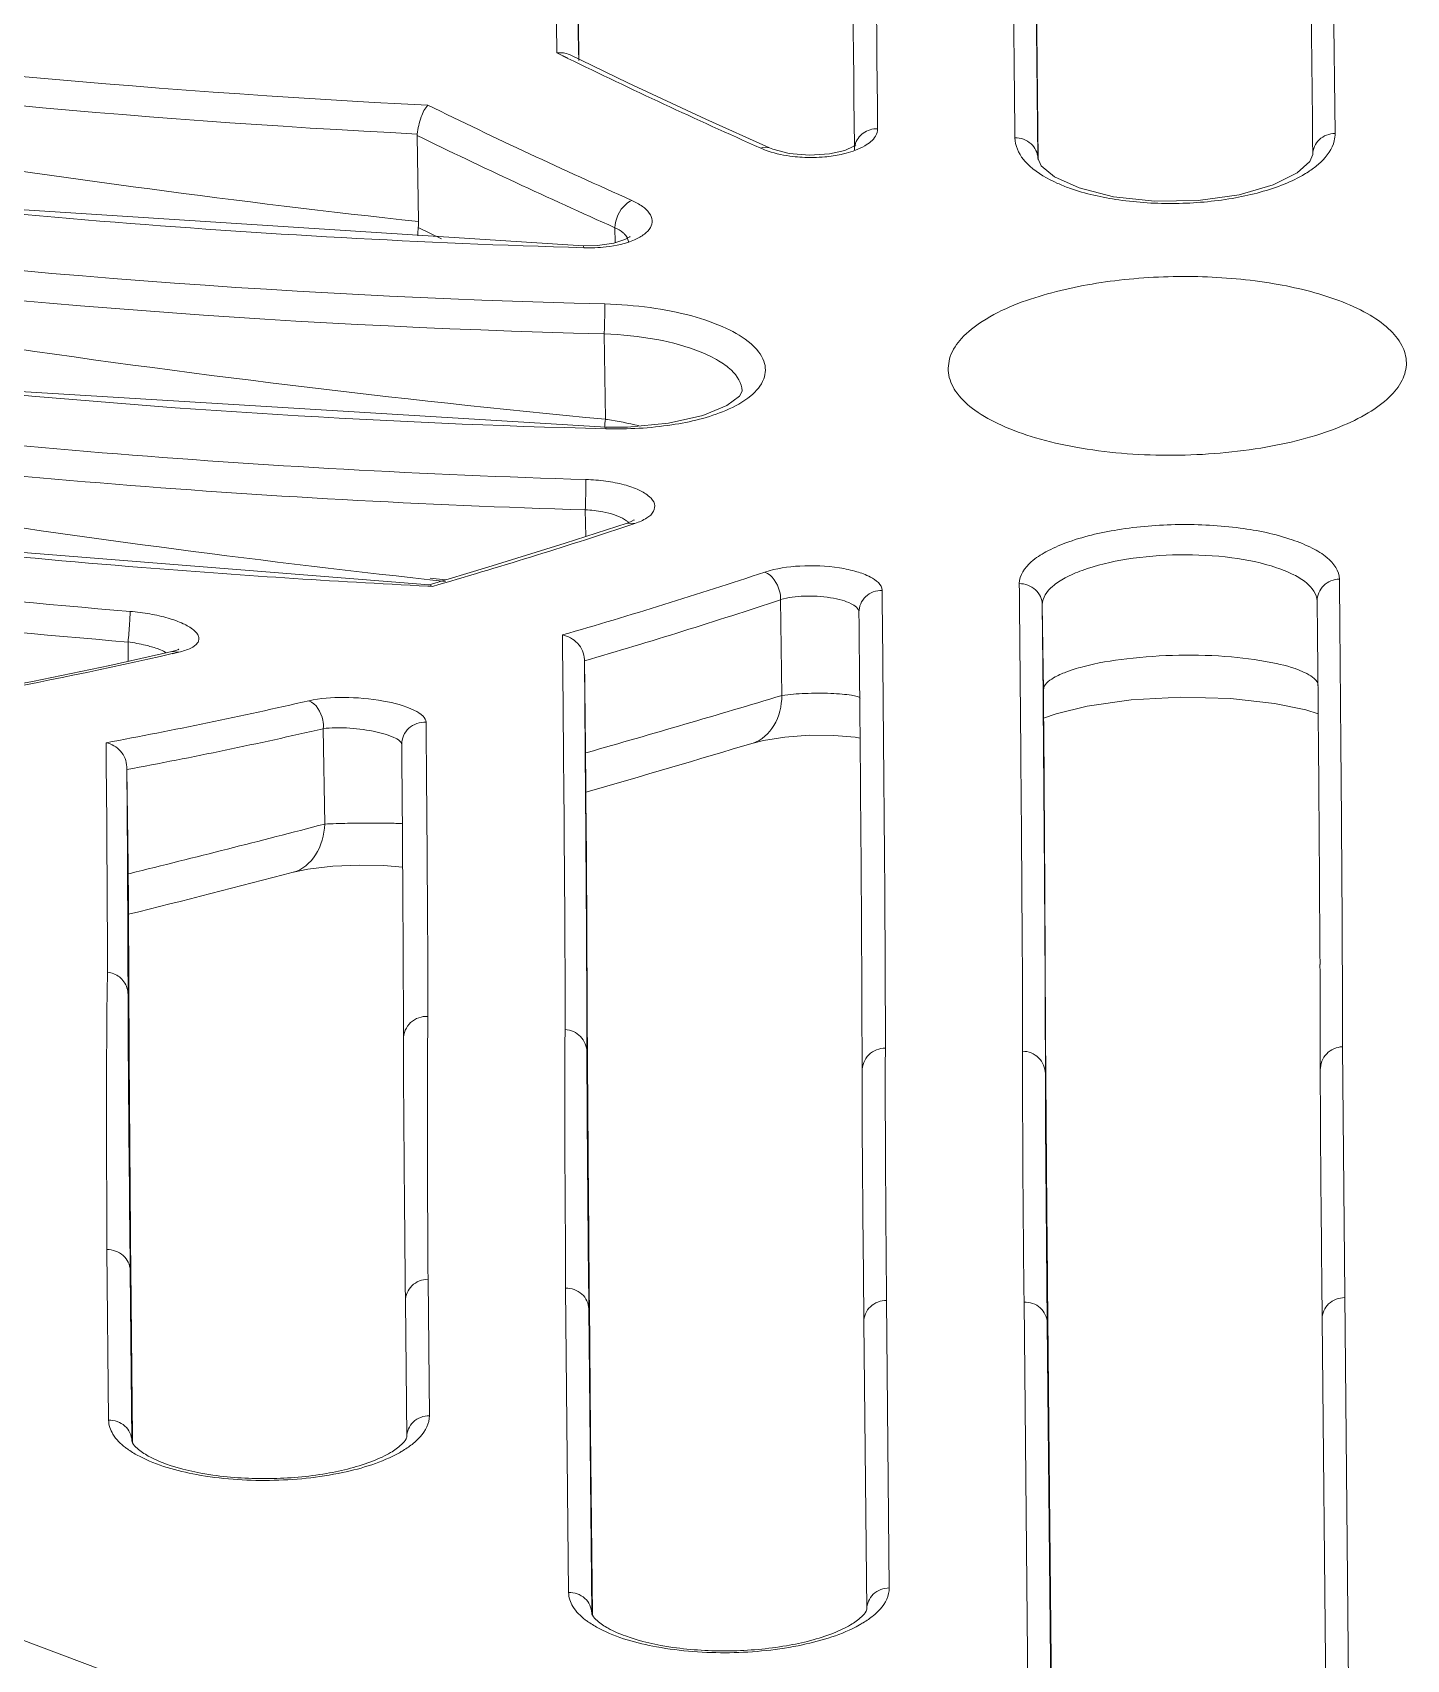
# Model space of a CAD drawing. Header units: millimetres. Extents: x 4229 to 8429, y -1187 to 1783.
# Drawn here: x 7215.89 to 7249.94, y 465.91 to 506.22 of the extents above; entities that cross this region are included whole.
import ezdxf

# ---------------------------------------------------------------- set-up
doc = ezdxf.new("R2010")
doc.units = ezdxf.units.MM

msp = doc.modelspace()

# ---------------------------------------------------------------- linework, layer by layer
at = {"linetype": 'Continuous', "lineweight": 5}
for p, q in [((7247.881, 529.668), (7248.171, 503.721)), ((7229.422, 505.669), (7229.396, 508.138)), ((7229.405, 507.843), (7229.43, 505.643)), ((7240.758, 507.693), (7240.805, 503.106)), ((7240.814, 503.063), (7240.763, 507.663)), ((7229.16, 505.581), (7228.884, 505.714)), ((7229.16, 505.579), (7228.884, 505.714)), ((7230.649, 504.975), (7229.203, 505.672)), ((7229.429, 505.674), (7229.431, 505.531)), ((7232.578, 504.074), (7230.649, 504.975)), ((7115.277, 503.978), (7237.774, 458.105)), ((7234.156, 503.361), (7232.578, 504.074)), ((7225.427, 503.691), (7225.428, 503.703)), ((7225.427, 503.68), (7225.427, 503.691)), ((7225.427, 503.668), (7225.427, 503.68)), ((7225.427, 503.668), (7225.458, 501.535)), ((7236.291, 503.437), (7236.245, 503.403)), ((7236.287, 503.431), (7236.291, 503.437)), ((7234.242, 503.327), (7234.156, 503.361)), ((7234.156, 503.361), (7234.156, 503.361)), ((7234.647, 503.222), (7234.242, 503.327)), ((7235.15, 503.179), (7234.647, 503.222)), ((7235.639, 503.211), (7235.15, 503.179)), ((7236.024, 503.301), (7235.639, 503.211)), ((7236.245, 503.403), (7236.024, 503.301)), ((7236.26, 503.431), (7236.261, 503.318)), ((7240.89, 502.919), (7240.805, 503.104)), ((7247.618, 503.202), (7247.544, 503.024)), ((7247.618, 503.202), (7247.618, 503.2)), ((7241.217, 502.648), (7240.89, 502.919)), ((7241.826, 502.369), (7241.217, 502.648)), ((7247.232, 502.743), (7246.639, 502.447)), ((7247.544, 503.024), (7247.232, 502.743)), ((7242.683, 502.152), (7241.826, 502.369)), ((7246.639, 502.447), (7245.793, 502.203)), ((7229.55, 500.939), (7213.616, 501.956)), ((7243.705, 502.043), (7242.683, 502.152)), ((7244.781, 502.06), (7243.705, 502.043)), ((7245.793, 502.203), (7244.781, 502.06)), ((7225.453, 501.392), (7226.026, 501.11)), ((7230.575, 501.092), (7230.298, 501.004)), ((7230.326, 501.385), (7230.332, 501.015)), ((7230.698, 501.162), (7230.575, 501.092)), ((7230.705, 501.168), (7230.698, 501.162)), ((7229.896, 500.946), (7229.55, 500.939)), ((7229.552, 500.888), (7229.55, 500.939)), ((7230.298, 501.004), (7229.896, 500.946)), ((7230.06, 498.753), (7230.091, 496.64)), ((7230.102, 496.445), (7213.982, 497.428)), ((7233.099, 496.983), (7232.502, 496.733)), ((7233.409, 497.215), (7233.099, 496.983)), ((7233.481, 497.333), (7233.409, 497.215)), ((7233.481, 497.344), (7233.481, 497.333)), ((7233.481, 497.338), (7233.481, 497.344)), ((7232.502, 496.733), (7231.655, 496.54)), ((7230.638, 496.447), (7230.102, 496.445)), ((7230.104, 496.403), (7230.102, 496.445)), ((7231.655, 496.54), (7230.638, 496.447)), ((7229.591, 494.398), (7229.601, 493.732)), ((7230.625, 494.067), (7229.092, 493.566)), ((7230.73, 494.108), (7230.625, 494.067)), ((7230.625, 494.067), (7230.625, 494.067)), ((7230.625, 494.067), (7230.821, 494.058)), ((7230.821, 494.058), (7230.646, 494)), ((7230.821, 494.058), (7230.646, 494.001)), ((7230.803, 494.149), (7230.73, 494.108)), ((7230.795, 494.141), (7230.803, 494.149)), ((7225.726, 492.536), (7211.592, 493.666)), ((7229.092, 493.566), (7227.179, 492.971)), ((7227.179, 492.971), (7225.694, 492.532)), ((7226.126, 492.622), (7225.739, 492.664)), ((7226.131, 492.661), (7225.745, 492.705)), ((7225.807, 492.499), (7225.693, 492.506)), ((7225.807, 492.499), (7225.693, 492.504)), ((7225.727, 492.536), (7225.807, 492.499)), ((7234.431, 492.17), (7234.465, 489.796)), ((7240.913, 492.046), (7240.933, 489.783)), ((7240.913, 492.044), (7240.944, 489.93)), ((7218.261, 491.122), (7218.268, 490.644)), ((7219.521, 490.942), (7219.471, 490.92)), ((7219.5, 490.924), (7219.521, 490.942)), ((7217.81, 490.541), (7215.897, 490.145)), ((7219.346, 490.884), (7217.81, 490.541)), ((7219.471, 490.92), (7219.346, 490.884)), ((7219.346, 490.884), (7219.522, 490.869)), ((7219.346, 490.884), (7219.346, 490.884)), ((7219.522, 490.869), (7219.357, 490.831)), ((7219.522, 490.869), (7219.357, 490.832)), ((7229.568, 490.694), (7229.587, 488.402)), ((7229.6, 488.522), (7229.568, 490.69)), ((7215.897, 490.145), (7214.399, 489.859)), ((7243.115, 489.685), (7244.342, 489.754)), ((7244.342, 489.754), (7245.577, 489.722)), ((7240.949, 489.233), (7241.258, 489.345)), ((7241.258, 489.345), (7242.025, 489.53)), ((7242.025, 489.53), (7243.115, 489.685)), ((7245.577, 489.722), (7246.667, 489.6)), ((7246.667, 489.6), (7247.445, 489.438)), ((7247.445, 489.438), (7247.75, 489.338)), ((7223.1, 488.973), (7223.134, 486.61)), ((7229.615, 486.338), (7229.6, 488.522)), ((7233.747, 488.617), (7234.004, 488.682)), ((7234.004, 488.682), (7234.532, 488.765)), ((7234.532, 488.765), (7235.148, 488.809)), ((7235.148, 488.809), (7235.751, 488.805)), ((7235.751, 488.805), (7236.277, 488.761)), ((7236.277, 488.761), (7236.399, 488.741)), ((7229.587, 488.402), (7229.604, 486.342)), ((7229.594, 488.372), (7229.639, 488.385)), ((7229.594, 488.372), (7229.639, 488.385)), ((7218.229, 488.028), (7218.245, 485.757)), ((7218.23, 487.961), (7218.229, 488.026)), ((7218.265, 485.573), (7218.23, 487.961)), ((7229.615, 486.305), (7229.615, 486.34)), ((7218.245, 485.757), (7218.247, 485.558)), ((7218.255, 485.375), (7218.31, 485.389)), ((7222.356, 485.415), (7222.357, 485.415)), ((7222.357, 485.415), (7222.718, 485.491)), ((7222.718, 485.491), (7223.336, 485.566)), ((7223.336, 485.566), (7223.995, 485.595)), ((7223.995, 485.595), (7224.589, 485.582)), ((7224.589, 485.582), (7225.066, 485.54)), ((7229.624, 483.239), (7229.626, 482.694)), ((7240.984, 483.034), (7240.985, 482.841)), ((7247.797, 482.936), (7247.796, 483.128)), ((7218.261, 482.543), (7218.262, 482.389)), ((7229.626, 482.694), (7229.629, 482.05)), ((7229.637, 482.144), (7229.635, 482.721)), ((7229.629, 482.051), (7229.631, 480.963)), ((7248.503, 465.29), (7248.354, 481.092)), ((7217.738, 476.068), (7217.779, 471.843)), ((7218.313, 475.553), (7218.355, 471.328)), ((7218.369, 471.409), (7218.33, 475.603)), ((7225.727, 471.953), (7225.694, 475.332)), ((7229.103, 475.111), (7229.177, 467.575)), ((7225.167, 471.422), (7225.134, 474.801)), ((7229.678, 474.597), (7229.752, 467.06)), ((7229.723, 471.566), (7229.693, 474.706)), ((7237.124, 467.685), (7237.055, 474.81)), ((7240.462, 474.769), (7240.555, 465.181)), ((7236.564, 467.154), (7236.495, 474.279)), ((7241.037, 474.254), (7241.131, 464.594)), ((7241.077, 471.723), (7241.052, 474.373)), ((7247.944, 464.689), (7247.85, 474.348)), ((7241.146, 464.595), (7241.077, 471.723)), ((7218.37, 471.295), (7218.369, 471.409)), ((7229.767, 467.027), (7229.723, 471.566))]:
    msp.add_line(p, q, dxfattribs=at)
for centre, radius, start, end in [((-4339.149, 389.781), 11579.945, 0.5632241, 0.6916124), ((-4291.082, 392.111), 11520.525, 0.565001, 0.6793749), ((7235.505, 721.738), 222.309, 256.02483, 268.60018), ((7258.157, 798.165), 298.427, 258.56073, 263.70933), ((7295.318, 641.425), 151.099, 244.03356, 246.03182), ((7235.487, 721.526), 222.837, 256.02434, 268.60449), ((7292.796, 641.53), 152.65, 243.9216, 246.01455), ((7292.132, 640.329), 152.071, 243.98262, 246.01941), ((7235.187, 506.998), 3.874, 266.6779, 275.0585), ((7224.094, 501.514), 1.364, 354.8698, 0.9094), ((7258.293, 794.329), 299.022, 258.56575, 264.58815), ((7228.546, 501.106), 3.107, 174.7204, 178.5289), ((7235.739, 720.691), 224.359, 260.24028, 268.56091), ((7258.304, 789.7), 298.816, 258.56409, 263.74364), ((7202.764, 499.737), 27.502, 353.1025, 353.5329), ((7228.669, 487.099), 9.646, 81.2275, 81.5267), ((7228.665, 487.058), 9.687, 76.5844, 81.2382), ((7190.71, 614.213), 126.674, 286.08515, 288.37686), ((7194.126, 612.417), 126.05, 286.07269, 288.45989), ((7194.055, 613.219), 127.606, 286.15929, 288.44608), ((5120.279, 471.016), 2127.552, 0.326177, 0.56889), ((7217.738, 487.088), 4.067, 76.3621, 82.607), ((7193.767, 602.624), 114.684, 280.41578, 282.89339), ((7139.462, 805.838), 330.013, 285.85797, 286.73102), ((4910.185, 469.113), 2330.841, 0.342192, 0.508109), ((5679.897, 476.536), 1561.104, 0.232757, 0.491605), ((7197.122, 600.766), 114.016, 280.40632, 282.98372), ((7197.235, 601.246), 115.214, 280.49963, 282.97314), ((6297.576, 479.869), 920.182, 0.191277, 0.545184), ((7138.183, 806.544), 331.979, 285.98541, 286.72995), ((7143.34, 791.634), 315.288, 283.75575, 284.66001), ((5713.187, 475.028), 1516.459, 0.310239, 0.4275), ((6050.807, 478.172), 1178.837, 0.221074, 0.395312), ((6329.317, 479.757), 888.948, 0.179543, 0.373866), ((6104.046, 478.299), 1114.243, 0.219284, 0.374024), ((7142.081, 792.304), 317.214, 283.89754, 284.65879), ((6839.327, 480.495), 408.477, 0.00347, 0.34228), ((8953.64, 491.385), 1735.382, 180.291229, 180.52106), ((6723.396, 480.072), 517.596, 0.03919, 0.30657), ((9352.127, 494.5), 2122.526, 180.333542, 180.534322)]:
    msp.add_arc(centre, radius, start, end, dxfattribs=at)
for points, knots in [([(7236.556, 529.391), (7236.584, 526.97), (7236.682, 518.452), (7236.777, 509.935), (7236.834, 503.838)], [0, 0, 0, 0, 0.284246, 1, 1, 1, 1]), ([(7235.977, 528.942), (7236.005, 526.525), (7236.103, 518.018), (7236.197, 509.511), (7236.26, 503.42)], [0, 0, 0, 0, 0.284005, 1, 1, 1, 1]), ([(7247.618, 503.203), (7247.599, 505.059), (7247.508, 513.731), (7247.409, 522.403), (7247.33, 529.218)], [0, 0, 0, 0, 0.214124, 1, 1, 1, 1]), ([(7183.549, 510.447), (7190.444, 508.779), (7204.421, 506.105), (7218.588, 504.773), (7225.691, 504.421)], [0, 0, 0, 0, 0.49935, 1, 1, 1, 1]), ([(7225.428, 503.706), (7218.345, 504.063), (7204.22, 505.401), (7190.282, 508.072), (7183.406, 509.734)], [0, 0, 0, 0, 0.500622, 1, 1, 1, 1]), ([(7229.552, 500.888), (7221.554, 501.121), (7205.591, 502.41), (7189.859, 505.416), (7182.114, 507.337)], [0, 0, 0, 0, 0.500693, 1, 1, 1, 1]), ([(7225.691, 504.421), (7225.613, 504.341), (7225.502, 504.098), (7225.441, 503.847), (7225.428, 503.703)], [0, 0, 0, 0, 0.435764, 1, 1, 1, 1]), ([(7236.834, 503.838), (7236.834, 503.775), (7236.774, 503.59), (7236.483, 503.368), (7236.213, 503.271), (7236.053, 503.228)], [0, 0, 0, 0, 0.180121, 0.526639, 1, 1, 1, 1]), ([(7236.834, 503.838), (7236.71, 503.839), (7236.458, 503.768), (7236.305, 503.55), (7236.275, 503.434)], [0, 0, 0, 0, 0.50949, 1, 1, 1, 1]), ([(7240.237, 503.611), (7240.379, 503.612), (7240.666, 503.517), (7240.803, 503.238), (7240.805, 503.106)], [0, 0, 0, 0, 0.517776, 1, 1, 1, 1]), ([(7240.606, 502.91), (7240.549, 502.961), (7240.362, 503.152), (7240.239, 503.42), (7240.237, 503.611)], [0, 0, 0, 0, 0.285931, 1, 1, 1, 1]), ([(7248.171, 503.721), (7248.03, 503.718), (7247.745, 503.615), (7247.617, 503.334), (7247.618, 503.202)], [0, 0, 0, 0, 0.51931, 1, 1, 1, 1]), ([(7248.171, 503.721), (7248.172, 503.66), (7248.14, 503.39), (7247.97, 503.155), (7247.819, 503.011)], [0, 0, 0, 0, 0.227062, 1, 1, 1, 1]), ([(7234.963, 503.131), (7234.888, 503.135), (7234.603, 503.16), (7234.32, 503.217), (7234.12, 503.284)], [0, 0, 0, 0, 0.263588, 1, 1, 1, 1]), ([(7236.053, 503.228), (7236.012, 503.218), (7235.839, 503.177), (7235.663, 503.151), (7235.529, 503.139)], [0, 0, 0, 0, 0.23869, 1, 1, 1, 1]), ([(7241.589, 502.366), (7241.489, 502.401), (7241.141, 502.54), (7240.806, 502.729), (7240.606, 502.91)], [0, 0, 0, 0, 0.282464, 1, 1, 1, 1]), ([(7247.509, 502.77), (7247.461, 502.739), (7247.247, 502.61), (7247.019, 502.506), (7246.841, 502.437)], [0, 0, 0, 0, 0.231836, 1, 1, 1, 1]), ([(7247.819, 503.011), (7247.797, 502.99), (7247.699, 502.902), (7247.593, 502.825), (7247.509, 502.77)], [0, 0, 0, 0, 0.236323, 1, 1, 1, 1]), ([(7246.841, 502.437), (7246.448, 502.285), (7245.578, 502.068), (7244.22, 501.951), (7242.859, 502.031), (7241.985, 502.224), (7241.589, 502.366)], [0, 0, 0, 0, 0.236537, 0.500377, 0.764017, 1, 1, 1, 1]), ([(7230.743, 502.062), (7230.835, 502.02), (7230.996, 501.934), (7231.18, 501.768), (7231.266, 501.571), (7231.213, 501.368), (7231.047, 501.204), (7230.684, 501.008), (7230.348, 500.939), (7230.106, 500.911)], [0, 0, 0, 0, 0.141208, 0.253469, 0.342239, 0.426667, 0.529062, 0.659863, 1, 1, 1, 1]), ([(7230.743, 502.062), (7230.687, 502.039), (7230.461, 501.88), (7230.332, 501.597), (7230.326, 501.385)], [0, 0, 0, 0, 0.220584, 1, 1, 1, 1]), ([(7182.17, 501.599), (7189.915, 499.678), (7205.647, 496.672), (7221.61, 495.382), (7229.608, 495.146)], [0, 0, 0, 0, 0.499306, 1, 1, 1, 1]), ([(7230.574, 501.213), (7230.559, 501.23), (7230.485, 501.299), (7230.397, 501.351), (7230.326, 501.385)], [0, 0, 0, 0, 0.220097, 1, 1, 1, 1]), ([(7182.024, 500.867), (7189.79, 498.94), (7205.565, 495.926), (7221.571, 494.631), (7229.591, 494.394)], [0, 0, 0, 0, 0.499316, 1, 1, 1, 1]), ([(7241.045, 499.745), (7241.626, 499.908), (7242.865, 500.132), (7244.752, 500.214), (7246.584, 500.054), (7247.743, 499.775), (7248.26, 499.581)], [0, 0, 0, 0, 0.247483, 0.514168, 0.773416, 1, 1, 1, 1]), ([(7230.06, 498.753), (7230.062, 498.823), (7230.069, 499.07), (7230.076, 499.317), (7230.074, 499.495)], [0, 0, 0, 0, 0.281388, 1, 1, 1, 1]), ([(7230.074, 499.495), (7230.45, 499.485), (7231.176, 499.428), (7232.189, 499.232), (7233.04, 498.94), (7233.669, 498.58), (7234.006, 498.186), (7234.069, 497.857), (7234.002, 497.53), (7233.661, 497.146), (7233.292, 496.953), (7233.073, 496.86)], [0, 0, 0, 0, 0.18674, 0.361222, 0.512022, 0.631584, 0.72, 0.757261, 0.794383, 0.881831, 1, 1, 1, 1]), ([(7248.29, 496.452), (7247.663, 496.199), (7246.241, 495.85), (7244.031, 495.689), (7242.151, 495.839), (7240.783, 496.15), (7239.938, 496.45), (7239.271, 496.813), (7238.801, 497.229), (7238.555, 497.713), (7238.604, 498.232), (7238.926, 498.698), (7239.709, 499.304), (7240.482, 499.588), (7241.045, 499.745)], [0, 0, 0, 0, 0.146823, 0.314666, 0.479633, 0.553698, 0.618841, 0.673537, 0.717635, 0.753429, 0.786804, 0.825168, 0.873056, 1, 1, 1, 1]), ([(7248.29, 496.452), (7248.532, 496.551), (7248.965, 496.757), (7249.501, 497.139), (7249.851, 497.565), (7249.979, 498.04), (7249.842, 498.512), (7249.483, 498.929), (7248.94, 499.296), (7248.503, 499.49), (7248.26, 499.581)], [0, 0, 0, 0, 0.16287, 0.298384, 0.408055, 0.500825, 0.593415, 0.702655, 0.837641, 1, 1, 1, 1]), ([(7233.481, 497.344), (7233.476, 497.536), (7233.27, 497.841), (7232.876, 498.112), (7232.265, 498.406), (7231.314, 498.654), (7230.496, 498.74), (7230.06, 498.753)], [0, 0, 0, 0, 0.147934, 0.249261, 0.370765, 0.665206, 1, 1, 1, 1]), ([(7184.639, 497.219), (7187.4, 496.562), (7198.512, 494.146), (7209.808, 492.583), (7218.311, 491.879)], [0, 0, 0, 0, 0.24963, 1, 1, 1, 1]), ([(7233.073, 496.86), (7232.649, 496.679), (7231.658, 496.443), (7230.649, 496.389), (7230.104, 496.403)], [0, 0, 0, 0, 0.458803, 1, 1, 1, 1]), ([(7184.499, 496.476), (7187.268, 495.817), (7198.41, 493.395), (7209.736, 491.826), (7218.261, 491.119)], [0, 0, 0, 0, 0.249639, 1, 1, 1, 1]), ([(7225.693, 492.504), (7223.328, 492.623), (7213.89, 493.237), (7204.487, 494.422), (7197.503, 495.647)], [0, 0, 0, 0, 0.250308, 1, 1, 1, 1]), ([(7229.591, 494.398), (7229.594, 494.469), (7229.601, 494.718), (7229.61, 494.968), (7229.608, 495.146)], [0, 0, 0, 0, 0.285076, 1, 1, 1, 1]), ([(7229.608, 495.146), (7229.773, 495.142), (7230.092, 495.116), (7230.534, 495.031), (7230.903, 494.905), (7231.167, 494.753), (7231.331, 494.561), (7231.298, 494.329), (7231.095, 494.166), (7230.924, 494.092), (7230.821, 494.058)], [0, 0, 0, 0, 0.189372, 0.365641, 0.516229, 0.632977, 0.716196, 0.785724, 0.875567, 1, 1, 1, 1]), ([(7230.396, 494.241), (7230.368, 494.252), (7230.248, 494.296), (7230.123, 494.327), (7230.026, 494.345)], [0, 0, 0, 0, 0.229403, 1, 1, 1, 1]), ([(7230.665, 494.079), (7230.65, 494.095), (7230.57, 494.164), (7230.473, 494.21), (7230.396, 494.241)], [0, 0, 0, 0, 0.20743, 1, 1, 1, 1]), ([(7240.345, 492.568), (7240.343, 492.773), (7240.584, 493.101), (7241.028, 493.379), (7241.737, 493.69), (7242.843, 493.944), (7244.298, 494.065), (7245.755, 493.985), (7246.865, 493.762), (7247.581, 493.47), (7248.03, 493.204), (7248.277, 492.882), (7248.279, 492.678)], [0, 0, 0, 0, 0.069328, 0.119026, 0.179758, 0.329048, 0.500547, 0.671936, 0.820923, 0.881454, 0.930944, 1, 1, 1, 1]), ([(7234.039, 492.853), (7234.318, 492.945), (7234.943, 493.032), (7235.71, 493.004), (7236.301, 492.876), (7236.673, 492.745), (7236.945, 492.545), (7236.946, 492.399)], [0, 0, 0, 0, 0.283818, 0.600501, 0.741901, 0.858296, 1, 1, 1, 1]), ([(7247.726, 492.138), (7247.724, 492.311), (7247.51, 492.584), (7247.126, 492.807), (7246.512, 493.054), (7245.559, 493.243), (7244.307, 493.311), (7243.057, 493.208), (7242.108, 492.993), (7241.5, 492.729), (7241.121, 492.495), (7240.912, 492.217), (7240.913, 492.044)], [0, 0, 0, 0, 0.068304, 0.117699, 0.178233, 0.327571, 0.49954, 0.671605, 0.821219, 0.88191, 0.931466, 1, 1, 1, 1]), ([(7234.431, 492.17), (7234.433, 492.24), (7234.398, 492.505), (7234.227, 492.784), (7234.039, 492.853)], [0, 0, 0, 0, 0.259791, 1, 1, 1, 1]), ([(7240.426, 480.982), (7240.427, 482.444), (7240.401, 486.306), (7240.369, 490.168), (7240.345, 492.568)], [0, 0, 0, 0, 0.37851, 1, 1, 1, 1]), ([(7240.345, 492.568), (7240.488, 492.568), (7240.78, 492.465), (7240.911, 492.18), (7240.913, 492.044)], [0, 0, 0, 0, 0.513239, 1, 1, 1, 1]), ([(7248.279, 492.678), (7248.137, 492.674), (7247.848, 492.563), (7247.724, 492.274), (7247.726, 492.138)], [0, 0, 0, 0, 0.511506, 1, 1, 1, 1]), ([(7248.279, 492.678), (7248.29, 491.363), (7248.321, 487.501), (7248.355, 483.639), (7248.354, 481.092)], [0, 0, 0, 0, 0.340487, 1, 1, 1, 1]), ([(7236.372, 491.858), (7236.372, 491.953), (7236.187, 492.079), (7235.942, 492.164), (7235.547, 492.249), (7235.036, 492.273), (7234.618, 492.226), (7234.431, 492.17)], [0, 0, 0, 0, 0.138427, 0.255148, 0.397235, 0.715926, 1, 1, 1, 1]), ([(7236.946, 492.399), (7236.8, 492.4), (7236.501, 492.294), (7236.37, 491.997), (7236.372, 491.858)], [0, 0, 0, 0, 0.510921, 1, 1, 1, 1]), ([(7236.946, 492.399), (7236.959, 491.118), (7236.993, 487.337), (7237.027, 483.556), (7237.027, 481.056)], [0, 0, 0, 0, 0.338677, 1, 1, 1, 1]), ([(7218.261, 491.122), (7218.276, 491.272), (7218.295, 491.524), (7218.314, 491.777), (7218.311, 491.879)], [0, 0, 0, 0, 0.598848, 1, 1, 1, 1]), ([(7218.311, 491.879), (7218.476, 491.865), (7218.795, 491.824), (7219.237, 491.725), (7219.604, 491.596), (7219.866, 491.452), (7220.009, 491.301), (7220.022, 491.176), (7219.969, 491.057), (7219.79, 490.943), (7219.623, 490.893), (7219.522, 490.869)], [0, 0, 0, 0, 0.195256, 0.377587, 0.532925, 0.651295, 0.730923, 0.762018, 0.793849, 0.877759, 1, 1, 1, 1]), ([(7236.449, 480.486), (7236.449, 481.092), (7236.436, 484.882), (7236.402, 488.671), (7236.373, 491.854)], [0, 0, 0, 0, 0.159917, 1, 1, 1, 1]), ([(7219.065, 490.925), (7219.038, 490.936), (7218.917, 490.982), (7218.793, 491.017), (7218.697, 491.041)], [0, 0, 0, 0, 0.228788, 1, 1, 1, 1]), ([(7229.094, 481.518), (7229.093, 482.065), (7229.081, 485.324), (7229.051, 488.583), (7229.024, 491.294)], [0, 0, 0, 0, 0.168061, 1, 1, 1, 1]), ([(7229.568, 490.69), (7229.566, 490.834), (7229.436, 491.122), (7229.165, 491.27), (7229.024, 491.294)], [0, 0, 0, 0, 0.502065, 1, 1, 1, 1]), ([(7240.944, 489.93), (7240.943, 490.061), (7241.186, 490.245), (7241.525, 490.391), (7242.134, 490.579), (7243.066, 490.733), (7244.305, 490.812), (7245.541, 490.779), (7246.625, 490.624), (7247.336, 490.438), (7247.739, 490.179), (7247.755, 490.044)], [0, 0, 0, 0, 0.054452, 0.101525, 0.161899, 0.315719, 0.495961, 0.676946, 0.832846, 0.943022, 1, 1, 1, 1]), ([(7222.738, 489.665), (7223.021, 489.728), (7223.646, 489.77), (7224.528, 489.694), (7225.201, 489.521), (7225.557, 489.319), (7225.645, 489.188), (7225.645, 489.132)], [0, 0, 0, 0, 0.281934, 0.602049, 0.861908, 0.94604, 1, 1, 1, 1]), ([(7233.747, 488.617), (7233.962, 488.682), (7234.354, 489.047), (7234.454, 489.538), (7234.465, 489.796)], [0, 0, 0, 0, 0.466121, 1, 1, 1, 1]), ([(7234.465, 489.796), (7234.653, 489.823), (7235.057, 489.852), (7235.557, 489.856), (7235.94, 489.832), (7236.166, 489.809), (7236.306, 489.778), (7236.39, 489.754), (7236.402, 489.732)], [0, 0, 0, 0, 0.291058, 0.620808, 0.766259, 0.88312, 0.962121, 1, 1, 1, 1]), ([(7223.1, 488.973), (7223.106, 489.043), (7223.088, 489.308), (7222.924, 489.597), (7222.738, 489.665)], [0, 0, 0, 0, 0.264207, 1, 1, 1, 1]), ([(7225.043, 488.582), (7225.042, 488.615), (7224.978, 488.693), (7224.743, 488.814), (7224.294, 488.932), (7223.708, 489.002), (7223.29, 489), (7223.1, 488.973)], [0, 0, 0, 0, 0.048455, 0.130807, 0.393335, 0.717307, 1, 1, 1, 1]), ([(7225.645, 489.132), (7225.495, 489.141), (7225.177, 489.038), (7225.04, 488.728), (7225.043, 488.582)], [0, 0, 0, 0, 0.507671, 1, 1, 1, 1]), ([(7225.645, 489.132), (7225.652, 488.356), (7225.672, 485.927), (7225.69, 483.498), (7225.693, 481.845)], [0, 0, 0, 0, 0.319599, 1, 1, 1, 1]), ([(7218.229, 488.026), (7218.227, 488.167), (7218.11, 488.448), (7217.851, 488.597), (7217.716, 488.625)], [0, 0, 0, 0, 0.504843, 1, 1, 1, 1]), ([(7225.086, 481.277), (7225.085, 481.714), (7225.078, 484.148), (7225.059, 486.582), (7225.043, 488.58)], [0, 0, 0, 0, 0.179463, 1, 1, 1, 1]), ([(7222.357, 485.415), (7222.582, 485.475), (7223, 485.84), (7223.116, 486.345), (7223.134, 486.61)], [0, 0, 0, 0, 0.466483, 1, 1, 1, 1]), ([(7223.134, 486.61), (7223.323, 486.619), (7223.727, 486.632), (7224.226, 486.638), (7224.61, 486.634), (7224.83, 486.632), (7224.976, 486.623), (7225.048, 486.624), (7225.069, 486.618)], [0, 0, 0, 0, 0.293018, 0.626294, 0.772606, 0.889285, 0.966733, 1, 1, 1, 1]), ([(7217.753, 482.941), (7217.734, 482.061), (7217.725, 479.769), (7217.731, 477.478), (7217.738, 476.068)], [0, 0, 0, 0, 0.384375, 1, 1, 1, 1]), ([(7217.753, 482.941), (7217.858, 482.93), (7218.071, 482.846), (7218.2, 482.656), (7218.234, 482.552)], [0, 0, 0, 0, 0.493286, 1, 1, 1, 1]), ([(7241.052, 474.373), (7241.044, 475.268), (7241.019, 478.103), (7240.996, 480.937), (7240.989, 482.878)], [0, 0, 0, 0, 0.315584, 1, 1, 1, 1]), ([(7218.262, 482.391), (7218.262, 482.016), (7218.273, 479.737), (7218.295, 477.458), (7218.313, 475.553)], [0, 0, 0, 0, 0.1642, 1, 1, 1, 1]), ([(7225.693, 481.845), (7225.541, 481.855), (7225.216, 481.745), (7225.084, 481.427), (7225.086, 481.276)], [0, 0, 0, 0, 0.50162, 1, 1, 1, 1]), ([(7225.694, 475.332), (7225.686, 476.686), (7225.677, 478.857), (7225.678, 481.028), (7225.693, 481.845)], [0, 0, 0, 0, 0.623731, 1, 1, 1, 1]), ([(7225.134, 474.801), (7225.127, 475.54), (7225.107, 477.698), (7225.087, 479.856), (7225.086, 481.276)], [0, 0, 0, 0, 0.342384, 1, 1, 1, 1]), ([(7229.094, 481.518), (7229.078, 481.187), (7229.085, 480.388), (7229.083, 478.989), (7229.091, 477.184), (7229.105, 475.847), (7229.103, 475.111)], [0, 0, 0, 0, 0.155069, 0.373709, 0.65558, 1, 1, 1, 1]), ([(7229.631, 480.963), (7229.629, 481.101), (7229.513, 481.387), (7229.232, 481.51), (7229.094, 481.518)], [0, 0, 0, 0, 0.499114, 1, 1, 1, 1]), ([(7229.631, 480.963), (7229.631, 480.634), (7229.64, 478.511), (7229.661, 476.389), (7229.678, 474.597)], [0, 0, 0, 0, 0.155228, 1, 1, 1, 1]), ([(7237.027, 481.056), (7236.88, 481.059), (7236.57, 480.94), (7236.447, 480.632), (7236.449, 480.485)], [0, 0, 0, 0, 0.501347, 1, 1, 1, 1]), ([(7237.055, 474.81), (7237.044, 476.122), (7237.03, 478.204), (7237.021, 480.286), (7237.027, 481.056)], [0, 0, 0, 0, 0.6303, 1, 1, 1, 1]), ([(7240.426, 480.982), (7240.425, 480.669), (7240.427, 478.598), (7240.446, 476.527), (7240.462, 474.769)], [0, 0, 0, 0, 0.151084, 1, 1, 1, 1]), ([(7240.426, 480.982), (7240.569, 480.982), (7240.866, 480.864), (7240.99, 480.569), (7240.992, 480.427)], [0, 0, 0, 0, 0.500995, 1, 1, 1, 1]), ([(7248.354, 481.092), (7248.211, 481.087), (7247.918, 480.962), (7247.802, 480.663), (7247.804, 480.521)], [0, 0, 0, 0, 0.500994, 1, 1, 1, 1]), ([(7236.495, 474.279), (7236.488, 474.997), (7236.469, 477.066), (7236.449, 479.134), (7236.449, 480.485)], [0, 0, 0, 0, 0.347118, 1, 1, 1, 1]), ([(7247.85, 474.348), (7247.843, 475.064), (7247.824, 477.121), (7247.804, 479.179), (7247.804, 480.521)], [0, 0, 0, 0, 0.347714, 1, 1, 1, 1]), ([(7240.992, 480.427), (7240.992, 480.116), (7241, 478.058), (7241.02, 476.001), (7241.037, 474.254)], [0, 0, 0, 0, 0.151081, 1, 1, 1, 1]), ([(7217.738, 476.068), (7217.881, 476.07), (7218.175, 475.973), (7218.312, 475.688), (7218.313, 475.553)], [0, 0, 0, 0, 0.514531, 1, 1, 1, 1]), ([(7225.134, 474.801), (7225.132, 474.935), (7225.259, 475.223), (7225.55, 475.33), (7225.694, 475.332)], [0, 0, 0, 0, 0.481169, 1, 1, 1, 1]), ([(7229.103, 475.111), (7229.246, 475.113), (7229.54, 475.017), (7229.676, 474.732), (7229.678, 474.597)], [0, 0, 0, 0, 0.514314, 1, 1, 1, 1]), ([(7247.85, 474.348), (7247.848, 474.484), (7247.976, 474.772), (7248.267, 474.877), (7248.41, 474.879)], [0, 0, 0, 0, 0.48545, 1, 1, 1, 1]), ([(7236.495, 474.279), (7236.493, 474.414), (7236.621, 474.703), (7236.912, 474.808), (7237.055, 474.81)], [0, 0, 0, 0, 0.48545, 1, 1, 1, 1]), ([(7240.462, 474.769), (7240.605, 474.771), (7240.899, 474.674), (7241.035, 474.39), (7241.037, 474.254)], [0, 0, 0, 0, 0.514314, 1, 1, 1, 1]), ([(7217.779, 471.843), (7217.923, 471.845), (7218.216, 471.748), (7218.353, 471.463), (7218.355, 471.328)], [0, 0, 0, 0, 0.514535, 1, 1, 1, 1]), ([(7217.779, 471.843), (7217.781, 471.721), (7217.875, 471.449), (7218.076, 471.256), (7218.195, 471.165)], [0, 0, 0, 0, 0.447933, 1, 1, 1, 1]), ([(7225.167, 471.424), (7225.166, 471.559), (7225.295, 471.846), (7225.584, 471.951), (7225.727, 471.953)], [0, 0, 0, 0, 0.4855, 1, 1, 1, 1]), ([(7225.329, 471.266), (7225.391, 471.317), (7225.588, 471.496), (7225.728, 471.763), (7225.727, 471.953)], [0, 0, 0, 0, 0.296644, 1, 1, 1, 1]), ([(7225.167, 471.424), (7225.167, 471.408), (7225.137, 471.334), (7225.003, 471.198), (7224.736, 471.005), (7224.122, 470.726), (7223.117, 470.475), (7221.772, 470.361), (7220.426, 470.437), (7219.415, 470.659), (7218.794, 470.92), (7218.523, 471.105), (7218.387, 471.237), (7218.355, 471.309), (7218.355, 471.326)], [0, 0, 0, 0, 0.006727, 0.031495, 0.077578, 0.141458, 0.307066, 0.500448, 0.693767, 0.859191, 0.922926, 0.968815, 0.993398, 1, 1, 1, 1]), ([(7224.985, 471.036), (7225.017, 471.054), (7225.136, 471.123), (7225.25, 471.202), (7225.329, 471.266)], [0, 0, 0, 0, 0.265899, 1, 1, 1, 1]), ([(7218.195, 471.165), (7218.22, 471.145), (7218.33, 471.065), (7218.448, 470.995), (7218.541, 470.947)], [0, 0, 0, 0, 0.234497, 1, 1, 1, 1]), ([(7218.541, 470.947), (7218.98, 470.717), (7220.062, 470.421), (7221.771, 470.297), (7223.477, 470.468), (7224.551, 470.795), (7224.985, 471.036)], [0, 0, 0, 0, 0.22498, 0.499683, 0.77456, 1, 1, 1, 1]), ([(7229.177, 467.575), (7229.32, 467.577), (7229.613, 467.48), (7229.75, 467.195), (7229.752, 467.06)], [0, 0, 0, 0, 0.514535, 1, 1, 1, 1]), ([(7229.177, 467.575), (7229.178, 467.453), (7229.272, 467.181), (7229.473, 466.988), (7229.592, 466.897)], [0, 0, 0, 0, 0.447933, 1, 1, 1, 1]), ([(7236.564, 467.156), (7236.563, 467.291), (7236.692, 467.578), (7236.982, 467.683), (7237.124, 467.685)], [0, 0, 0, 0, 0.4855, 1, 1, 1, 1]), ([(7236.726, 466.998), (7236.788, 467.049), (7236.985, 467.228), (7237.125, 467.495), (7237.124, 467.685)], [0, 0, 0, 0, 0.296644, 1, 1, 1, 1]), ([(7236.564, 467.156), (7236.564, 467.14), (7236.534, 467.066), (7236.4, 466.93), (7236.134, 466.737), (7235.519, 466.458), (7234.514, 466.207), (7233.17, 466.093), (7231.823, 466.169), (7230.812, 466.391), (7230.191, 466.652), (7229.92, 466.837), (7229.784, 466.969), (7229.752, 467.041), (7229.752, 467.058)], [0, 0, 0, 0, 0.006727, 0.031495, 0.077578, 0.141458, 0.307066, 0.500448, 0.693767, 0.859191, 0.922926, 0.968815, 0.993398, 1, 1, 1, 1]), ([(7229.592, 466.897), (7229.617, 466.877), (7229.727, 466.797), (7229.845, 466.727), (7229.938, 466.679)], [0, 0, 0, 0, 0.234497, 1, 1, 1, 1]), ([(7229.938, 466.679), (7230.378, 466.449), (7231.459, 466.153), (7233.168, 466.029), (7234.874, 466.2), (7235.948, 466.527), (7236.382, 466.768)], [0, 0, 0, 0, 0.22498, 0.499683, 0.77456, 1, 1, 1, 1]), ([(7236.382, 466.768), (7236.414, 466.786), (7236.533, 466.855), (7236.648, 466.934), (7236.726, 466.998)], [0, 0, 0, 0, 0.265899, 1, 1, 1, 1])]:
    msp.add_open_spline(points, degree=3, knots=knots, dxfattribs=at)
for points in [[(7229.203, 505.672), (7229.107, 505.719), (7228.99, 505.73), (7228.884, 505.714)], [(7236.275, 503.434), (7236.266, 503.396), (7236.26, 503.357), (7236.261, 503.318)], [(7233.937, 503.355), (7234.004, 503.383), (7234.088, 503.389), (7234.155, 503.36)], [(7234.12, 503.284), (7234.058, 503.305), (7233.997, 503.329), (7233.937, 503.355)], [(7230.64, 501.118), (7230.624, 501.153), (7230.601, 501.185), (7230.574, 501.213)], [(7230.662, 501.022), (7230.662, 501.055), (7230.654, 501.088), (7230.64, 501.118)], [(7230.106, 500.911), (7229.923, 500.89), (7229.737, 500.883), (7229.552, 500.888)], [(7230.026, 494.345), (7229.883, 494.373), (7229.737, 494.39), (7229.591, 494.398)], [(7219.219, 490.853), (7219.17, 490.88), (7219.118, 490.904), (7219.065, 490.925)], [(7218.234, 482.552), (7218.251, 482.5), (7218.261, 482.445), (7218.262, 482.391)]]:
    msp.add_open_spline(points, degree=3, dxfattribs=at)

doc.saveas('drawing.dxf')
